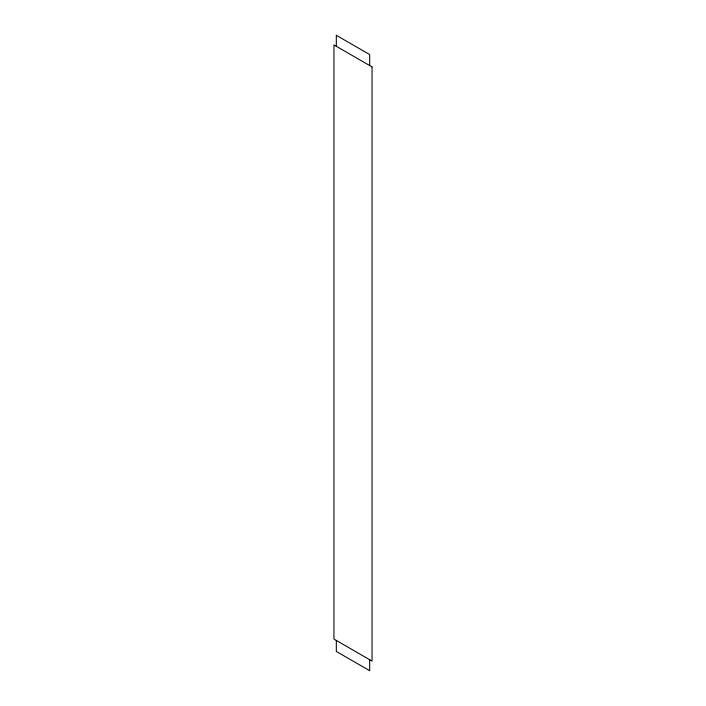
<?xml version="1.0" encoding="UTF-8"?>
<svg xmlns="http://www.w3.org/2000/svg" width="706" height="706" viewBox="0 0 706 706"><rect width="100%" height="100%" fill="white"/><g stroke="black" fill="none" stroke-linecap="round" stroke-linejoin="round"><path stroke-width="1.06" d="M369.679 65.561L369.679 54.556L336.321 35.3L336.321 46.305M369.679 659.695L369.679 670.7L336.321 651.444L336.321 640.439M372.053 66.929L333.947 44.928L333.947 639.071L372.053 661.072L372.053 66.929"/></g></svg>
